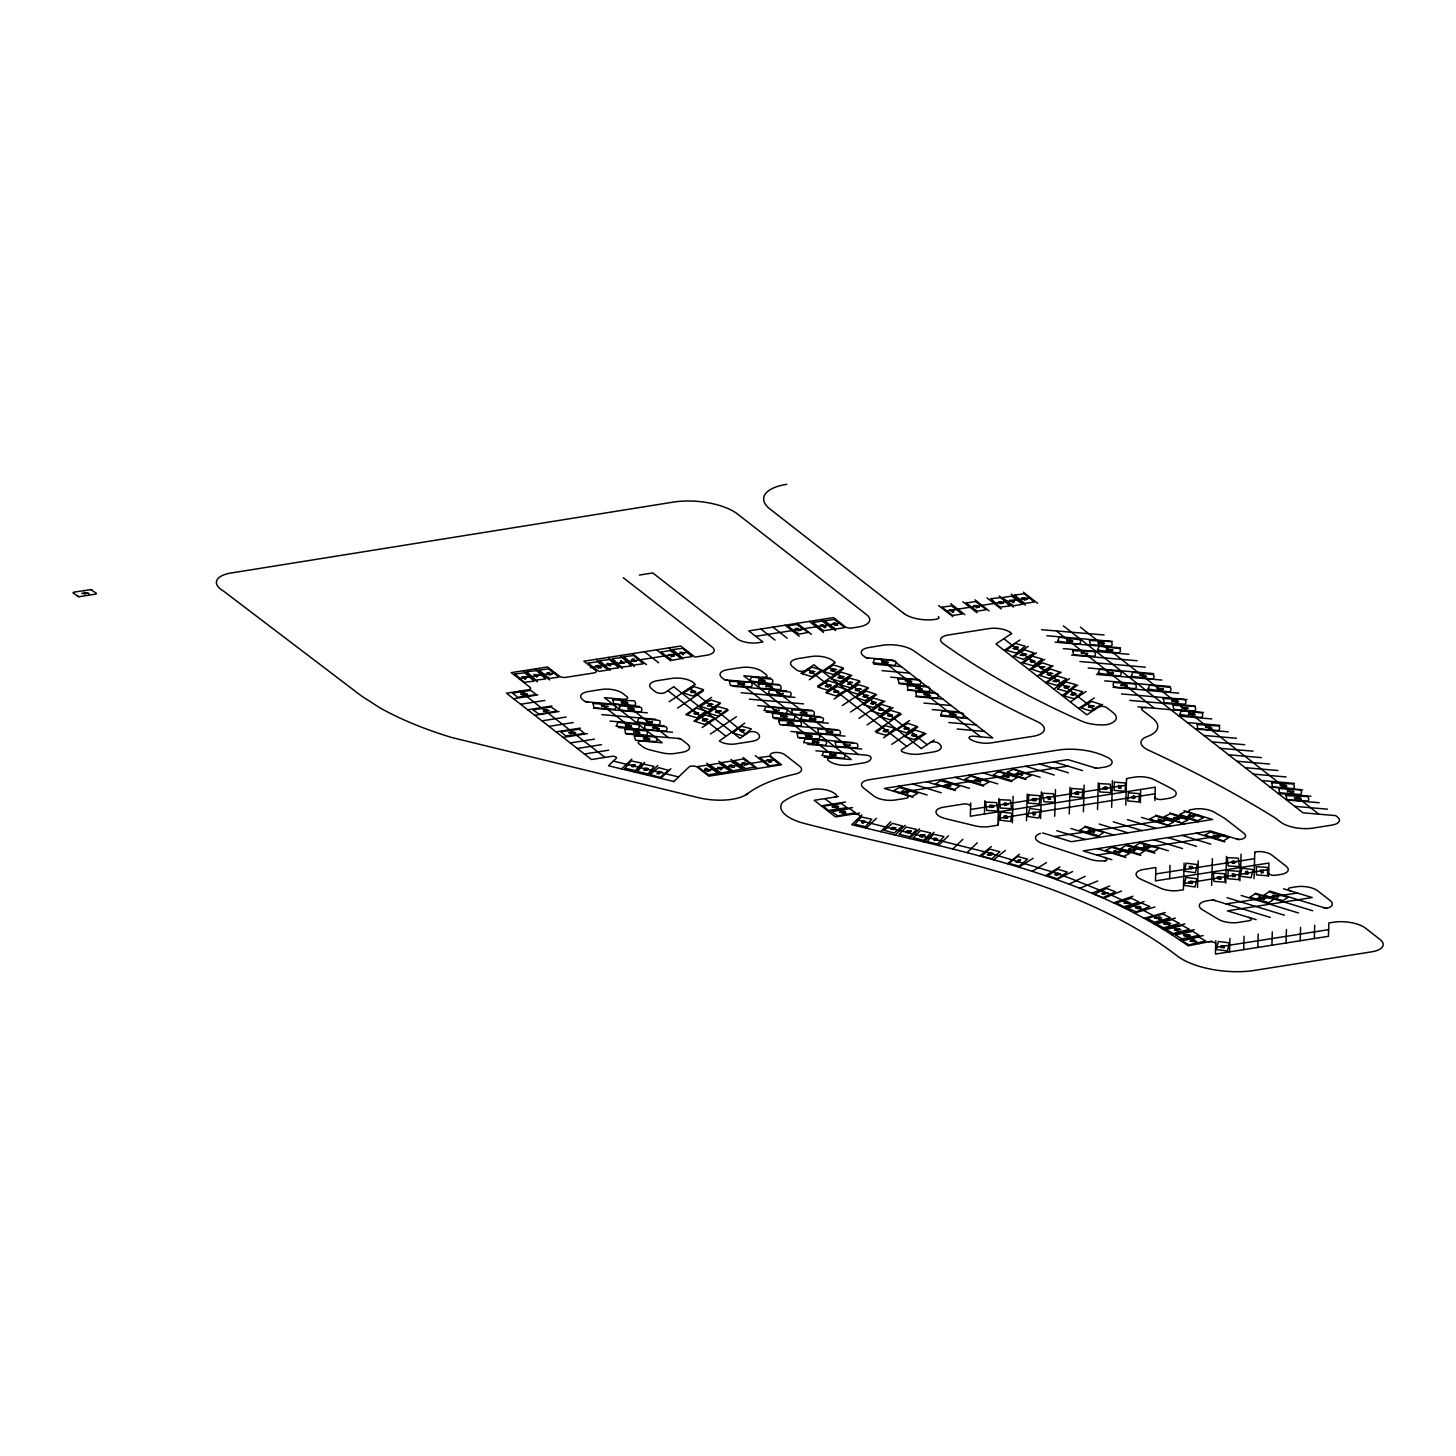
<?xml version="1.0" encoding="UTF-8"?>
<svg xmlns="http://www.w3.org/2000/svg" width="1456" height="1456" viewBox="0 0 1456 1456"><rect width="100%" height="100%" fill="white"/><g stroke="black" fill="none" stroke-linecap="round" stroke-linejoin="round"><path stroke-width="1.5" d="M621.166 702.156C621.748 704.577 626.899 701.865 626.553 703.375L627.809 703.667L627.682 702.411L624.406 701.701M1103.084 787.769L1106.924 787.168M624.424 701.919L622.203 702.884M601.383 705.796L607.953 706.852M998.598 811.811L998.397 824.023A4.696 1.911 5.6 0 1 996.086 825.479L989.006 826.589A15.652 6.352 5.6 0 1 975.447 825.916L945.872 818.745A15.652 6.352 5.6 0 1 936.026 812.503A15.652 6.352 5.6 0 1 943.688 807.152L963.581 804.021A4.696 1.911 5.6 0 1 968.276 804.404A4.696 1.911 5.6 0 1 970.606 806.278M772.372 687.232L770.57 685.94L765.838 686.049M1027.19 599.271L1024.733 598.871A15.343 6.224 5.6 0 1 1025.006 597.852L1021.857 597.815L1022.421 598.58M805.368 735.48L807.807 736.9L810.009 735.753M627.518 708.107L629.866 709.582L632.159 708.471M808.644 735.498L806.114 736.317M970.697 802.911L970.333 816.234L1155.245 787.205L1154.863 800.545M984.456 814.013L984.838 800.691M998.215 825.133L998.962 798.47M1012.357 822.913L1013.085 796.25M1026.48 820.711L1027.226 794.03M1040.603 818.49L1041.349 791.809M1054.726 816.27L1055.473 789.589M1069.268 813.977L1070.014 787.314M1083.41 811.756L1084.138 785.093M1097.533 809.536L1098.279 782.873M1111.656 807.316L1112.402 780.653M1125.797 805.113L1126.525 778.432M1140.321 802.82L1140.703 789.48M1169.641 878.641L1170.005 865.301M1184.128 863.08L1183.4 889.762L1178.923 890.453A15.652 6.352 5.6 0 1 1160.195 887.996L1141.65 879.624A15.652 6.352 5.6 0 1 1143.779 869.414L1155.882 867.521L1155.5 880.862L1268.94 863.044L1268.576 876.366M1197.524 887.541L1198.252 860.86M1211.647 885.321L1212.393 858.64M1215.796 940.74L1215.432 954.08L1328.454 936.317L1328.818 922.977L1333.66 922.212A23.478 9.519 5.6 0 1 1365.655 928.255L1379.997 939.448A23.478 9.519 5.6 0 1 1371.679 951.824L1252.906 970.661A56.839 23.023 5.6 0 1 1177.558 956.173A477.368 193.411 5.6 0 0 1113.294 916.133C1016.998 867.412 908.999 850.559 805.568 823.768A39.13 15.852 5.6 0 1 783.055 801.801A118.992 48.212 5.6 0 1 810.81 789.825A15.652 6.352 5.6 0 1 834.415 793.374L836.072 794.667A4.696 1.911 5.6 0 1 834.397 797.142M1225.77 883.1L1226.516 856.419M1229.574 951.86L1229.938 938.519M1239.911 880.88L1240.275 867.539M1240.694 867.467L1241.058 854.144M1243.697 949.64L1244.061 936.299M1254.035 878.66L1254.781 851.978M1257.82 947.419L1258.184 934.079M1271.943 945.199L1272.307 931.858M1283.246 784.984C1279.023 787.459 1284.283 785.184 1285.266 786.458L1286.503 786.75L1286.503 785.512L1283.246 784.748M1286.067 942.978L1286.431 929.638M1300.208 940.758L1300.572 927.417M1314.331 938.538L1314.695 925.197M1080.989 652.798L1087.577 653.835M979.124 607.043L976.612 606.588A15.343 6.224 5.6 0 1 976.794 605.605M843.515 744.162L845.335 745.527L850.086 745.399M1294.311 797.67C1295.276 800.8 1299.935 797.142 1299.698 799.071L1300.954 799.344L1300.827 798.088L1297.514 797.397M1119.045 788.297L1119.154 786.131M1120.447 787.641L1120.519 786.258M747.201 764.473L744.671 764.036A15.343 6.224 5.6 0 1 744.708 763.035L744.78 762.544M704.995 769.35L707.507 769.751A15.343 6.224 5.6 0 1 707.307 770.697L707.179 771.189M787.004 722.649C787.842 725.288 792.574 722.267 792.464 723.869L793.738 724.123L793.52 722.868L790.189 722.212M1181.271 707.398L1187.859 708.453M632.796 708.617L633.961 709.982L634.033 708.744L630.812 707.962M887.468 662.134L888.506 662.316M908.908 832.632L906.669 831.412M993.702 806.988L989.934 807.461M655.346 727.217L657.93 728.273M630.794 708.18L628.246 708.999M1232.941 874.474L1232.722 876.621L1235.289 876.439M1234.16 875.984L1234.306 874.601M780.798 716.643L780.944 715.278M1213.321 836.29L1213.43 835.234L1218.781 836.709M952.06 713.385C964.982 717.207 943.543 713.877 950.95 714.241L951.077 713.276L954.572 714.605M636.436 731.604C631.758 733.988 637.346 731.84 638.31 733.096L639.53 733.405L639.657 732.186L636.454 731.385M1075.019 792.628L1078.969 792.137M882.099 660.988L881.881 662.498L883.701 662.862M1032.14 799.035L1036.108 798.561M812.648 740.886L812.375 742.396L814.177 742.76M1002.966 603.166L1000.6 602.748A15.343 6.224 5.6 0 1 1001 601.637L998.27 602.293M1142.505 674.892L1144.998 675.984M832.941 755.555L835.653 754.754M776.849 692.492L778.487 693.93L783.328 693.893M902.229 791.809L902.447 790.754L907.707 792.282M1188.551 714.423L1188.824 713.058M1106.578 648.466L1106.269 649.958L1108.071 650.341M980.47 781.908L980.707 780.871M761.797 679.861L759.177 680.644M1245.79 873.345L1246.099 871.998M1247.155 873.509L1247.628 871.38M1279.97 784.966L1280.825 785.858M1033.178 814.814L1033.669 812.703M1034.706 814.213L1035.016 812.867M630.175 725.707L631.121 727.072L631.413 725.871L628.3 724.997L625.643 725.998M1069.596 640.221C1064.445 642.442 1070.524 640.476 1071.288 641.75L1072.763 640.877L1069.65 640.003M1188.624 881.79L1192.664 881.39M551.751 674.328L549.877 674.547M1158.157 820.256L1158.485 819.237M976.758 605.605L973.682 605.623L974.319 606.388M636.29 660.988L634.452 661.224M629.574 725.525L626.735 726.526L625.297 724.76M766.875 760.287L768.804 760.05M1218.963 878.114L1219.218 877.768A15.343 6.224 5.6 0 1 1220.583 877.094L1217.216 877.167M1022.33 775.211L1022.731 774.21M1106.96 671.817L1108.489 673.291L1113.385 673.291M1194.302 816.652L1192.81 817.344M1191.317 867.321L1191.044 867.649A15.343 6.224 5.6 0 1 1189.352 868.34L1192.792 868.431M1005.35 817.344L1005.714 816.943A15.343 6.224 5.6 0 1 1007.224 816.325L1003.803 816.27M1094.457 832.013L1093.383 832.559M1264.591 898.862L1263.389 899.48M1222.367 946.873L1222.785 946.455A15.343 6.224 5.6 0 1 1224.35 945.872L1220.911 945.763M768.932 686.995L771.644 686.522M1084.283 652.98L1081.79 653.416M1184.565 707.58L1182.09 708.035M604.677 705.978L602.183 706.433M1156.719 687.705L1158.248 689.161L1163.144 689.161M1217.671 878.241L1219.946 877.113L1218.144 876.985M846.828 744.471L844.262 744.944M1192.628 867.321L1189.989 868.34L1191.863 868.559M1272.908 895.859L1274.309 895.658M1004.039 817.38L1006.587 816.325L1004.749 816.124M1221.038 946.91L1223.713 945.854L1221.912 945.636M729.256 765.383L731.858 764.8M780.107 692.965L777.449 693.311M1272.344 895.385L1274.655 895.203M1114.022 850.905L1119.191 851.997M634.124 764.873L631.449 765.437M862.607 822.713L865.283 822.149M1159.959 688.233L1157.32 688.579M1110.182 672.363L1107.579 672.708M644.062 768.513L648.393 768.495M779.379 710.692L774.246 710.583L773.282 708.945M652.397 722.176L649.995 722.103M776.212 709.727L773.591 710.055M649.249 721.211L646.519 721.776L649.813 721.958M989.989 853.161L992.027 854.49M1189.024 866.775L1191.154 866.921M921.102 835.999L921.848 835.617A15.343 6.224 5.6 0 1 923.832 835.234L924.888 835.052M919.628 835.962L923.195 835.162L921.448 834.761M861.952 814.85L851.705 824.678C945.745 847.665 1042.496 866.411 1129.565 910.601A499.262 202.275 5.6 0 1 1188.114 945.836L1211.647 941.177M866.12 828.173L876.385 818.345M880.534 831.667L890.799 821.839M894.967 835.162L905.213 825.315M909.381 838.638L919.628 828.81M923.796 842.132L934.06 832.304M938.228 845.627L948.475 835.799M952.643 849.121L962.889 839.293M967.057 852.615L977.322 842.787M621.53 768.914L631.831 759.086M634.525 772.135L644.753 762.362M647.574 775.302L657.821 765.528M660.642 778.469L670.87 768.695M673.709 781.617L689.143 766.893A4.696 1.911 5.6 0 1 693.129 766.02A4.696 1.911 5.6 0 1 697.533 767.312L708.854 776.157L781.544 764.746L771.298 756.756A7.826 3.167 5.6 0 1 774.101 752.625A7.826 3.167 5.6 0 1 784.766 754.645L799.435 766.093A15.652 6.352 5.6 0 1 795.267 774.082A156.556 63.427 5.6 0 0 746.327 794.685L747.802 793.484A39.13 15.852 5.6 0 1 698.243 797.633L451.779 737.519A252.725 102.393 5.6 0 1 380.071 707.925L361.452 695.968L223.405 591.009A30.831 12.485 5.6 0 1 233.597 572.608L673.455 502.083A46.974 19.037 5.6 0 1 737.682 514.132L866.538 614.632A23.478 9.519 5.6 0 1 858.166 627.026L851.778 628.027A4.696 1.911 5.6 0 1 845.372 626.808L833.56 617.599L748.766 630.921L762.944 641.969L758.358 642.697A15.652 6.352 5.6 0 1 737.027 638.674L652.779 572.954L639.33 575.065M1023.532 653.78L1025.115 655.182M989.661 805.459L993.138 805.423M884.12 729.893L888.579 730.093M891.636 827.609L896.059 827.791M1071.762 693.311L1076.202 693.493M810.41 671.398L814.905 671.635M569.059 732.459L571.171 732.441M703.394 719.1L707.907 719.391M871.816 702.265L876.294 702.52M1055.909 873.4L1060.387 873.655M1048.265 673.218L1052.797 673.527M838.529 807.134L836.581 807.17M1018.345 861.934L1020.565 860.114M1089.288 831.048L1090.344 830.175L1089.397 829.72L1088.16 830.739L1090.635 831.94M1259.385 897.97L1260.441 897.078L1259.513 896.623L1258.257 897.66L1260.732 898.843M1017.125 861.57L1018.527 860.423M659.186 771.935L656.965 773.718L659.404 773.864M743.161 730.184L740.267 730.603M659.022 773.409L660.478 772.226M1134.042 849.922L1129.092 848.721M1134.006 851.159L1135.571 849.904L1134.06 849.321M864.136 695.295L868.668 695.622M1064.136 687.323L1067.849 686.631L1066.156 686.176M1065.61 687.414L1066.447 687.032A15.343 6.224 5.6 0 1 1068.504 686.722M979.506 856.019L991.354 846.591M993.556 859.841L1005.404 850.413M1007.588 863.663L1019.437 854.235M1090.781 831.795L1093.947 831.321M1260.878 898.716L1264.045 898.243M849.976 682.373L847.629 684.156L850.031 684.32M849.703 683.865L851.269 682.664M1016.925 647.774L1016.324 648.047A15.343 6.224 5.6 0 1 1014.031 648.393L1012.921 648.539L1017.416 648.976M1018.417 647.865L1014.668 648.502L1016.343 648.957M1056.164 679.843L1057.93 681.226M1004.003 774.883L1002.31 776.103L1003.785 776.703M1003.857 776.103L1008.826 777.322M695.44 713.786L698.407 713.422M1218.272 837.691L1219.8 836.581M715.424 711.711L719.228 711.092L717.608 710.637M716.898 711.82L717.772 711.474A15.343 6.224 5.6 0 1 719.865 711.201L720.975 711.056M1089.761 831.285L1094.53 831.631M1033.851 800.418L1035.944 800.527M1259.859 898.206L1264.627 898.552M633.451 731.221L633.833 732.386M830.848 670.179L834.707 669.578L833.105 669.123M832.322 670.306L833.214 669.96A15.343 6.224 5.6 0 1 835.344 669.705L836.472 669.578L831.995 669.068M677.55 708.089L703.303 690.927M817.726 686.067L843.479 668.905M1174.519 929.51L1176.357 929.456M669.087 701.774L695.076 684.52M685.776 714.568L711.602 697.406M693.911 721.084L719.919 703.83M702.138 727.563L728.182 710.273M800.927 673.364L813.868 664.773L921.302 748.566M710.401 734.006L736.408 716.734M809.263 679.77L835.253 662.498M744.708 723.159L719.355 740.94A11.739 4.75 5.6 0 0 735.353 743.961L751.806 741.377A15.652 6.352 5.6 0 0 757.393 733.114L757.102 732.896A4.696 1.911 5.6 0 0 753.007 731.604A4.696 1.911 5.6 0 0 748.966 732.277L739.921 738.265L682.3 693.493M825.952 692.546L851.796 675.384M834.088 699.08L860.096 681.808M842.314 705.541L868.358 688.251M850.577 712.002L876.585 694.73M858.876 718.409L884.884 701.137M867.103 724.888L893.11 707.616M1011.683 633.524L995.959 643.952L1086.868 714.86L1102.592 704.413M875.329 731.367L901.337 714.095M1004.221 650.395L1019.946 639.967M883.555 737.828L909.563 720.556M1012.484 656.838L1028.209 646.409M891.782 744.307L917.771 727.035M1020.747 663.299L1036.472 652.852M925.998 733.515L901.828 749.567A4.696 1.911 5.6 0 0 903.066 752.097A15.652 6.352 5.6 0 0 920.501 753.99L933.533 751.933A15.652 6.352 5.6 0 0 939.12 743.67L938.483 743.179A4.696 1.911 5.6 0 0 934.37 741.905A4.696 1.911 5.6 0 0 930.329 742.56M1029.01 669.742L1044.735 659.295M921.266 748.584L934.261 739.957M1037.273 676.185L1052.997 665.738M1045.535 682.627L1061.26 672.199M1053.798 689.07L1069.523 678.642M1062.061 695.531L1077.786 685.084M1070.342 701.974L1086.049 691.527M1078.605 708.417L1094.311 697.97M907.106 793.247L908.744 792.173M974.191 780.471L975.848 779.415M646.318 720.429L646.537 721.503M1192.246 883.373L1188.788 883.228M1019 867.03L1033.141 858.294M1032.359 871.325L1046.518 862.589M1045.736 875.602L1059.895 866.866M571.407 731.986L575.721 732.896M633.487 660.897L631.431 659.732L634.234 659.058M710.437 704.085L707.598 705.741M839.566 677.349L840.494 677.022M838.092 677.204L842.041 676.694L840.476 676.203M769.678 760.378L771.716 761.561L768.968 762.198M1118.79 853.216L1120.72 852.069L1119.355 851.432M1176.466 928.873L1180.925 929.601M836.217 807.625L831.977 806.806M826.826 685.976L827.772 685.649M825.352 685.831L829.319 685.321L827.754 684.83M1162.907 821.785L1164.673 820.747M855.254 689.689L859.24 689.198L857.675 688.706M856.747 689.853L857.675 689.543A15.343 6.224 5.6 0 1 859.859 689.325L861.006 689.234M709.764 705.541L711.711 704.413M905.632 728.819L908.69 728.582M692.164 692.073L695.24 691.837M1089.925 706.688L1090.872 706.378A15.343 6.224 5.6 0 1 1093.037 706.178L1094.202 706.087L1089.743 705.468M1088.433 706.524L1092.419 706.051L1090.872 705.541M1189.206 815.633L1190.589 814.869L1188.169 815.269L1190.262 816.579M920.392 834.761L924.924 835.016M1190.48 816.452L1193.793 816.161M1016.233 773.627L1018.072 772.626M1035.744 800.654L1032.486 800.509M1103.411 893.438L1104.54 893.147A15.343 6.224 5.6 0 1 1106.797 893.056M824.678 627.572L826.153 626.826M989.789 805.496L991.773 805.514M818.745 742.797L813.777 741.577M1189.625 815.888L1194.302 816.27M1056.292 879.57L1072.544 871.562M1068.922 884.265L1085.175 876.257M1112.639 650.395L1107.707 649.176M888.142 662.917L883.246 661.679M815.597 719.573L810.737 718.299M1065.1 686.158L1069.632 686.54M832.632 732.423L827.609 731.349M1120.938 684.884L1125.979 685.958M1104.267 643.861L1099.335 642.751M1185.202 935.389L1186.822 935.189A15.343 6.224 5.6 0 1 1189.188 935.425L1190.426 935.571L1186.676 934.242M835.926 755.901C837.018 752.515 830.521 755.609 831.158 753.99L829.956 753.662L829.756 754.881L832.923 755.719M522.158 694.039L523.905 693.893A15.343 6.224 5.6 0 1 526.235 694.239M1102.01 893.183L1106.196 892.91L1104.831 892.364M758.831 679.442C757.211 682.445 764.691 679.952 763.545 681.372L764.746 681.699L764.982 680.48L761.834 679.643M831.649 731.895L829.574 731.822A15.343 6.224 5.6 0 1 827.427 731.076L826.426 730.694M1121.957 685.412L1124.214 685.521A15.343 6.224 5.6 0 1 1126.161 686.213L1127.162 686.595L1127.144 685.066L1125.415 684.884M716.498 710.583L721.029 711.038M1275.056 896.441L1277.913 896.405M1278.004 896.878L1277.021 897.06M1103.32 643.315L1101.191 643.206A15.343 6.224 5.6 0 1 1099.171 642.478M1066.647 639.785L1066.92 640.968M906.287 831.321L911.365 831.067L908.071 830.866M1079.751 888.287L1097.769 880.971M1091.636 893.311L1109.654 885.994M1103.521 898.352L1121.52 891.036M634.579 660.369L632.195 659.859M887.25 662.353L885.048 662.207A15.343 6.224 5.6 0 1 883.137 661.406L882.19 661.006M768.604 760.76L771.025 761.415M1114.914 851.196L1117.334 851.724M1137.245 908.053L1140.467 908.034M817.781 742.269L815.651 742.141M1103.83 788.642L1103.248 788.078M839.348 676.13L843.861 676.676M992.792 806.005L993.574 806.551M1111.674 649.886L1109.381 649.685A15.343 6.224 5.6 0 1 1107.597 648.903M715.569 712.384L718.809 712.585M826.844 684.793L831.139 685.321M814.668 719.046L812.503 718.845A15.343 6.224 5.6 0 1 810.646 718.045L809.299 719.1L811.083 719.482M1007.989 776.867L1005.768 776.394M856.547 688.633L861.06 689.198M1075.62 793.52L1075.201 792.974M766.912 686.449L768.186 686.486M992.391 854.581L987.223 854.708L990.517 855M1032.704 799.945L1032.268 799.362M1186.731 708.089L1185.512 708.071M718.663 712.639L717.044 712.366M1129.801 849.248L1132.186 849.703A15.343 6.224 5.6 0 1 1133.332 850.65L1133.896 851.141M606.806 706.488L605.623 706.469M1113.403 902.884L1132.932 896.241M1124.542 908.198L1144.052 901.555M521.084 693.547L525.161 693.438M1088.469 707.197L1091.709 707.507M1134.333 913.058L1154.917 906.961M1192.045 883.355L1190.262 883.228M1058.275 681.335L1052.997 681.244L1056.273 681.663M1144.143 918.317L1165.273 912.493M1050.049 673.036L1051.669 673.473M1103.648 892.2L1108.052 893.001M865.92 695.113L867.503 695.531M883.555 730.766L884.12 730.384M1189.752 866.356L1192.446 866.72M1275.128 895.677L1278.168 896.15L1277.494 897.515M1153.625 923.65L1175.301 918.154M1073.454 693.074L1075.11 693.529M1071.288 694.203L1071.78 693.839M893.311 827.372L894.985 827.827M891.145 828.5L891.673 828.155M809.754 672.217L810.446 671.908M871.125 703.102L871.816 702.775M1055.218 874.237L1055.909 873.909M96.06 594.048L79.152 596.705M705.195 718.882L706.761 719.319M702.611 719.901L703.43 719.646M1025.461 655.291L1020.146 655.091L1023.404 655.582M812.193 671.161L813.777 671.598M905.687 832.504L909.982 832.486L907.816 831.085M1047.501 674.019L1048.284 673.746M1056.401 679.752L1057.456 679.788M1023.932 655.455L1022.148 654.053L1024.842 653.762M885.849 729.638L887.45 730.057M1162.762 929.092L1184.966 923.887M645.7 768.167L647.374 768.604M990.262 853.034L991.227 853.052M873.582 702.047L875.165 702.484M742.833 763.49L744.289 763.199L744.435 765.037M1057.693 873.181L1059.258 873.618M796.377 628.956L797.815 628.664L797.943 630.503M1191.954 941.34L1195.249 941.595M863.317 696.077L864.136 695.804M669.633 655.054L671.089 654.763L671.198 656.601M1171.57 934.588L1194.266 929.692M1190.153 881.244L1191.845 881.626M1220.383 879.206L1221.311 878.66L1217.908 878.823M1184.219 934.879L1188.697 935.207L1187.859 934.625M744.726 762.489L741.65 763.108L742.36 763.89M822.986 624.806L820.31 625.17M974.847 606.024L976.339 605.751L976.266 607.571M1180.033 940.176L1203.202 935.607M596.723 666.266L598.216 666.011L598.125 667.813M709.272 770.297C708.744 770.279 705.814 766.311 704.813 769.35M733.715 766.821L731.567 767.239L734.388 767.294L733.569 765.856M733.242 765.911L729.802 765.729M1076.53 792.028L1078.223 792.392M73.437 592.246L90.8 589.571L96.478 593.411M632.359 659.35L633.924 659.459M833.524 623.332L835.034 623.405M770.77 761.907L769.241 761.779M1022.949 598.234L1024.514 597.997L1024.26 599.781M1033.669 798.452L1035.343 798.816M547.747 672.727L549.276 672.818M707.234 771.243L710.419 770.697L709.8 769.915M598.744 665.319L595.559 665.865L596.177 666.63M733.369 766.566L729.256 765.874M1183.564 883.646L1268.758 869.56M873.636 704.194L870.743 703.648M1104.576 787.114L1106.214 787.459M755.682 636.308L840.476 622.986M945.69 611.065L1030.502 597.743M518.791 678.569L555.136 672.854M590.372 667.631L688.688 652.161M513.549 698.734L537.774 694.931M520.629 704.267L544.853 700.445M527.709 709.782L551.933 705.978M534.807 715.315L559.031 711.511M541.887 720.847L566.111 717.044M548.967 726.362L573.191 722.558M556.065 731.895L580.289 728.091M563.144 737.428L587.369 733.624M570.224 742.942L594.448 739.138M577.322 748.475L601.546 744.671M584.402 754.008L608.626 750.204M702.265 771.007L774.938 759.595M838.438 796.505L814.213 800.309L835.471 816.889L859.695 813.085M898.37 792.737L1068.103 766.074M821.293 805.841L845.517 802.038M828.373 811.356L852.615 807.552M970.515 809.463L1126.343 785.203M998.488 818.327L1155.063 793.775M1096.914 855.109L1224.405 835.234M1215.614 947.401L1328.636 929.656M1155.7 873.928L1254.581 858.658M1226.007 903.903L1297.351 893.019M1054.526 836.545L1198.852 815.287M998.871 601.947L1000.49 601.765L999.963 603.512M705.086 721.011L704.759 721.048M992.118 807.534L990.608 807.17M1048.538 799.417L1050.813 799.107M991.354 806.169L992.664 807.079M1068.486 686.704L1069.578 686.577M1091.49 707.452L1089.98 707.252M1077.222 793.374L1076.166 792.483M1261.46 872.817L1263.426 872.508M1034.306 799.781L1033.341 798.998M1119.209 788.315L1121.229 788.024M1190.735 882.573L1189.861 881.808M1159.631 918.9L1154.408 918.026L1155.664 917.935C1156.555 919.864 1157.902 915.023 1161.633 918.063M843.807 676.712L842.66 676.803A15.343 6.224 5.6 0 0 840.476 677.004M1168.822 924.505L1163.599 923.632L1166.529 924.487M831.085 685.357L829.92 685.43A15.343 6.224 5.6 0 0 827.754 685.63M90.418 589.589L92.019 589.935M1220.437 878.842L1219.182 878.623M1247.483 871.361L1245.499 871.58M1033.323 814.832L1035.38 814.614M835.799 624.315L833.414 623.878M550.004 673.728L547.638 673.273M865.246 697.26L866.174 697.151L864.536 696.86M1057.711 875.22L1056.528 875.02M523.996 692.965L527.563 694.403L526.253 694.221M872.908 704.267L872.326 703.849M1023.714 653.526L1026.735 654.29M1106.797 893.038L1107.998 893.019M1174.464 930.002L1177.231 930.675M1177.085 930.602L1175.92 930.293M523.141 694.931L520.848 694.421M645.772 769.423L645.354 768.732M1056.929 875.402L1054.836 874.783M84.102 592.319L89.053 593.557L87.742 593.538C85.995 591.773 84.321 596.396 84.321 592.483M738.793 684.029L744.689 684.411L743.525 683.301M1172.608 701.319L1178.505 701.737M1234.852 874.219L1232.049 873.855M1288.16 791.5L1294.056 791.973L1292.983 790.845M742.96 683.719L738.811 683.446M834.725 624.842L832.614 623.732L835.289 623.004M1176.794 701.046L1172.644 700.755M548.912 674.237L546.819 673.127L549.549 672.399M1073.272 694.275L1073.09 693.657M1046.955 796.65L1050.322 796.814M893.147 828.573L892.947 827.954M1292.382 791.263L1288.178 790.917M781.508 716.334L787.405 716.916L786.458 715.788M836.144 805.914L838.638 806.733M906.669 681.372L909.418 682.336M885.594 730.839L885.412 730.148M1115.187 687.232L1134.643 688.542C1137.263 688.997 1136.517 683.683 1134.37 683.901L1114.805 682.573C1112.439 681.954 1112.693 687.25 1115.078 687.214M1189.315 714.132L1195.194 714.787L1194.32 713.658M802.565 711.529L801.637 712.439C794.667 712.403 815.888 714.896 802.565 711.529L805.259 712.694M785.912 716.206L781.563 715.77M704.012 721.048L702.338 720.538M1260.35 870.033L1263.735 870.306M1020.419 860.077L1018.217 859.986M1041.495 629.702L1104.067 634.943M1046.864 635.726L1112.329 641.386M1055.127 642.187L1120.592 647.847M1063.39 648.63L1128.855 654.29M1071.652 655.073L1137.118 660.733M1079.915 661.515L1145.381 667.176M1088.178 667.958L1153.643 673.618M1096.441 674.401L1161.906 680.061M1104.704 680.862L1170.169 686.522M1112.966 687.305L1145.708 690.126M1145.945 690.326L1178.687 693.147M1121.484 693.93L1186.949 699.59M1129.747 700.391L1195.212 706.033M1138.01 706.833L1203.475 712.494M1193.629 714.041L1189.443 713.567M770.697 678.114L743.761 675.784L851.269 759.577L824.278 757.247M1179.014 716.097L1211.738 718.936M724.688 679.861L778.833 684.538M1187.277 722.558L1220.001 725.379M732.914 686.267L786.677 690.945M1195.54 729.001L1228.263 731.822M741.213 692.747L795.031 697.406M1203.803 735.444L1236.526 738.265M749.403 699.189L803.548 703.867M1212.065 741.887L1244.789 744.726M757.666 705.632L811.884 710.328M1220.328 748.329L1253.052 751.169M766.02 712.093L820.147 716.771M1228.591 754.772L1261.315 757.611M585.33 701.756L639.475 706.433M774.192 718.536L828.337 723.213M1236.854 761.233L1269.596 764.054M593.538 708.162L647.301 712.839M782.545 724.979L836.69 729.656M1245.117 767.676L1277.858 770.497M601.856 714.641L655.655 719.3M790.881 731.44L845.026 736.117M1253.379 774.119L1286.121 776.94M610.028 721.084L664.173 725.761M799.235 737.883L853.38 742.578M1261.642 780.562L1294.384 783.401M618.29 727.527L672.526 732.222M807.589 744.344L861.734 749.021M1269.905 787.004L1302.647 789.844M626.226 733.951L680.443 738.629M815.851 750.786L866.265 755.154A4.696 1.911 5.6 0 1 870.834 757.156A15.652 6.352 5.6 0 1 863.281 762.962L850.249 765.019A15.652 6.352 5.6 0 1 828.919 760.978L828.282 760.487A4.696 1.911 5.6 0 1 828.282 758.558A4.696 1.911 5.6 0 1 832.377 757.957M1278.168 793.447L1310.91 796.286M1286.431 799.908L1319.172 802.729M1294.712 806.351L1327.435 809.172M865.738 657.712L893.056 660.169L992.755 737.937L973.791 736.226A4.696 1.911 5.6 0 0 969.66 736.827A4.696 1.911 5.6 0 0 969.66 738.756L969.787 738.865A15.652 6.352 5.6 0 0 991.117 742.888L1032.795 736.336A23.478 9.519 5.6 0 0 1037.091 721.521A822.039 333.042 5.6 0 1 913.913 650.887A23.478 9.519 5.6 0 0 882.118 645.336L869.032 647.52A15.652 6.352 5.6 0 0 863.262 655.728L864.427 656.656A4.696 1.911 5.6 0 0 868.395 657.948M873.837 664.136L901.355 666.63M882.027 670.634L909.672 673.127M890.672 677.149L917.99 679.606M898.971 683.628L926.289 686.085M907.288 690.108L934.606 692.565M915.587 696.587L942.906 699.062M864.664 697.242L862.953 696.66M923.905 703.066L951.223 705.541M932.204 709.563L959.522 712.02M940.521 716.043L967.84 718.5M948.821 722.522L976.139 724.979M957.138 729.001L984.456 731.458M1118.244 785.53L1121.611 785.84M523.232 694.84L522.103 694.512M1244.607 873.727L1247.974 874.128M991.536 852.943L988.751 853.489L990.99 854.836M1032.85 812.084L1036.199 812.484M707.725 705.796L710.018 706.014M836.144 805.969L837.273 806.351M990.99 853.016L993.229 853.471M1099.953 643.825L1098.152 643.625L1098.061 642.078L1099.134 642.478M1106.014 788.369L1104.212 787.641M1059.404 680.28L1054.945 679.988L1056.801 681.517M831.121 731.058L832.941 731.877M1102.793 642.533L1104.667 643.297M1179.469 928.946L1177.322 929.783M808.644 735.262L811.884 736.026L811.902 737.264L810.646 735.917M814.395 718.208L815.979 719.009M673.837 781.508L608.444 765.765L616.307 758.267A3.13 1.274 5.6 0 0 615.433 756.756A3.13 1.274 5.6 0 0 611.829 756.337L591.482 759.522L506.451 693.202L528.31 689.78A4.696 1.911 5.6 0 0 529.984 687.305L511.22 672.654L547.565 666.957L559.377 676.166A4.696 1.911 5.6 0 0 565.765 677.368L594.03 672.927A4.696 1.911 5.6 0 0 595.704 670.452L583.892 661.242L680.807 646.027L694.985 657.075L706.56 655.255A15.652 6.352 5.6 0 0 712.148 647.01L623.295 577.704M856.801 819.801L987.022 852.397L1052.033 871.835A384.948 155.956 5.6 0 1 1072.617 879.26L1099.517 890.053A508.453 206.006 5.6 0 1 1139.848 908.599L1143.233 910.309A469.578 190.245 5.6 0 1 1161.178 919.937L1199.234 943.634M613.34 761.088L678.605 776.94M1170.824 923.668L1166.929 922.776L1167.166 924.451M975.229 780.361L980.398 781.963M1214.304 836.053L1218.108 837.164M948.457 784.256L946.564 784.82C940.54 784.202 956.647 788.824 948.275 784.384L947.456 785.057L949.858 785.694M1015.633 861.752L1018.527 862.443M658.858 771.28L661.934 772.099M903.248 791.573L906.997 792.737M852.706 682.591L849.831 681.863M828.191 732.404L826.444 732.222L826.316 730.694M1163.581 820.838L1158.557 819.182M979.56 781.053L975.993 779.943M1017.325 773.555L1022.239 775.265M1160.159 917.444L1158.339 917.644L1159.376 918.754M1096.659 768.368L1067.94 759.595L884.283 788.442L913.003 797.215M1053.816 761.816L1082.518 770.588M1039.693 764.036L1068.395 772.808M1183.91 810.737L1212.63 819.491L1071.343 841.695L1042.642 832.923M1025.552 766.256L1054.271 775.029M1169.787 812.958L1198.506 821.712M1011.429 768.477L1040.148 777.249M1239.02 839.693L1210.318 830.939L1083.173 850.905L1111.874 859.677M1155.664 815.16L1184.383 823.932M997.305 770.697L1026.007 779.47M1196.177 833.141L1224.896 841.914M1141.54 817.38L1170.242 826.153M983.164 772.918L1011.884 781.672M1182.054 835.362L1210.773 844.134M1127.399 819.601L1156.119 828.373M969.041 775.12L997.76 783.892M1167.93 837.582L1196.65 846.355M1113.276 821.821L1141.995 830.593M954.918 777.34L983.637 786.113M1153.807 839.803L1182.509 848.575M1099.153 824.041L1127.872 832.814M940.794 779.561L969.496 788.333M1139.666 842.023L1168.385 850.795M1085.029 826.262L1113.731 835.034M1283.5 888.779L1312.22 897.551L1227.444 910.874L1256.164 919.646M926.653 781.781L955.373 790.553M1126.216 844.444L1154.936 853.216M1070.888 828.482L1099.608 837.255M1269.377 890.999L1326.798 908.544M912.53 784.001L941.249 792.774M1112.093 846.664L1140.812 855.436M1056.765 830.703L1085.484 839.475M1255.236 893.22L1312.675 910.764M898.407 786.222L927.108 794.994M1097.296 848.684L1125.998 857.457M1241.113 895.44L1298.534 912.985M1226.989 897.66L1284.41 915.205M1212.866 899.881L1270.287 917.426M1159.231 820.056L1162.853 821.275M1112.093 672.126L1113.44 672.89M1021.602 774.374L1018.126 773.154M83.156 593.775L81.773 593.102M710.237 703.466L713.112 704.431M833.178 807.407L835.034 806.533M645.226 770.133L647.028 770.297L643.552 769.969M1048.793 674.838L1050.377 675.074L1047.101 674.583M826.99 686.559L828.628 686.777L825.461 686.522M574.501 732.204L572.572 733.06M1295.167 798.507L1297.551 797.542M811.047 673L812.703 673.236L809.39 672.763M839.693 677.932L841.386 678.15L838.201 677.914M598.361 667.94L601.31 667.649L598.507 666.884M744.617 765.128L747.438 764.436M976.466 607.68L979.36 607.061M798.161 630.612L801.073 630.248L798.179 629.465A15.343 6.224 5.6 0 1 798.252 628.501L795.176 628.573L795.886 629.356M1169.35 923.068L1167.585 923.14L1168.567 924.378M832.45 670.834L833.997 671.016L830.939 670.816M1024.442 599.908L1027.426 599.326M1105.013 789.116L1107.088 789.17L1103.612 789.207M884.848 731.513L886.486 731.749L883.173 731.276M1222.603 947.328L1224.423 947.619L1221.238 947.492M835.708 625.134L837.746 625.043L834.779 625.479M1008.153 776.23L1009.117 776.812M856.783 690.399L858.239 690.617L855.418 690.453M1072.544 694.949L1074.109 695.131L1070.943 694.803M671.325 656.674L673.964 655.928M787.842 723.323L790.226 722.376M1076.839 794.048L1078.678 794.102L1075.402 794.084M1000.163 603.658L1003.22 603.112M892.364 829.228L894.148 829.465L890.763 829.028M1114.04 851.341L1114.877 851.815M1016.87 647.228L1015.342 646.883L1018.326 647.21M570.352 733.242L571.407 733.606L569.005 732.859M921.229 836.472L922.722 836.872L919.864 836.581M1065.719 687.887L1067.284 688.106L1064.3 687.942M1103.393 893.948L1105.068 894.275L1102.028 893.966M633.451 661.534L636.454 660.951M548.948 674.874L551.915 674.328M821.584 625.388L824.551 627.609M77.386 596.359L78.897 596.723L72.982 592.938M1004.221 817.963L1007.661 817.89L1005.477 817.744M769.805 759.777L766.73 760.287M1185.148 935.844L1186.458 936.263L1183.801 935.735M824.715 626.662L822.822 625.225M599.29 702.957L649.613 741.705M758.194 677.022L858.239 754.463M880.188 659.004L980.652 736.845M737.136 680.935L836.654 758.321M618.654 698.898L668.377 737.591M519.865 691.109L604.95 757.411M1023.404 592.21L1037.582 603.275M1063.317 625.862L1302.974 812.794L1335.698 815.615L1337.318 816.889A15.652 6.352 5.6 0 1 1331.73 825.133L1312.93 828.1A23.878 9.664 5.6 0 1 1280.406 821.948L1275.547 818.163A1100.481 445.845 5.6 0 0 1148.402 750.131A23.478 9.519 5.6 0 1 1147.255 736.536A39.13 15.852 5.6 0 0 1152.406 718.063L1142.177 710.091A4.696 1.911 5.6 0 1 1142.177 708.162A4.696 1.911 5.6 0 1 1146.272 707.543M1011.301 594.121L1025.461 605.168M999.18 596.014L1013.358 607.079M987.059 597.925L1001.237 608.972M974.956 599.817L989.134 610.883M962.835 601.728L977.012 612.776M1003.821 638.729L1094.73 709.636M950.732 603.621L964.891 614.687M938.61 605.532L952.788 616.58M903.885 613.486L770.006 509.054A46.974 19.037 5.6 0 1 786.768 484.302M821.457 619.51L835.617 630.557M809.336 621.403L823.514 632.468M797.215 623.314L811.392 634.361M785.112 625.206L799.271 636.272M772.99 627.117L787.168 638.165M760.887 629.028L775.047 640.076M807.643 668.905L906.688 746.327M668.704 647.92L682.864 658.986M656.583 649.831L670.761 660.878M644.462 651.724L658.64 662.789M824.933 798.616L846.191 815.214M632.359 653.635L646.519 664.682M755.264 755.591L769.423 766.639M620.238 655.528L634.416 666.593M743.142 757.484L757.32 768.55M608.135 657.439L622.294 668.486M731.021 759.395L745.199 770.442M596.014 659.331L610.191 670.397M718.918 761.288L733.096 772.353M706.797 763.199L720.975 774.246M535.444 668.85L549.622 679.897M523.323 670.761L537.501 681.808M1080.425 627.172L1318.808 814.159M667.885 690.635L725.525 735.899M1056.528 631.012L1154.371 708.235M828.737 666.83L927.108 744.708M689.507 688.215L745.763 734.388M765.801 686.631L766.693 686.85M1129.565 849.685L1128.746 849.248M651.633 721.43L652.47 721.739M1177.376 700.627L1178.505 701.665M1162.343 688.433L1163.198 688.761M783.383 693.456L782.509 693.165M1004.094 774.901L1004.585 775.411A15.343 6.224 5.6 0 0 1005.659 776.357M669.141 655.437L668.45 654.672L671.525 654.49A15.343 6.224 5.6 0 0 671.398 655.564L674.183 655.983M849.212 744.689L850.14 744.981M1120.683 685.485L1121.775 685.721M779.433 710.237L778.596 709.946M1087.65 653.435L1086.704 653.125M1187.932 708.053L1186.986 707.743M608.007 706.415L607.079 706.142M817.999 741.978L819.036 742.232M1112.948 649.867L1111.911 649.558M1049.357 797.306L1049.612 798.689M1047.992 797.233L1048.375 799.417M738.01 682.973L738.137 684.356M1171.862 700.263L1171.953 701.646M1262.661 870.743L1262.68 872.126M1261.296 870.633L1261.315 872.799M1287.468 790.426L1287.468 791.809M1126.489 779.506A4.696 1.911 5.6 0 1 1128.819 778.068L1135.17 777.067A15.652 6.352 5.6 0 1 1154.244 779.706A1053.525 426.826 5.6 0 1 1172.098 788.879A15.652 6.352 5.6 0 1 1168.513 798.398L1161.997 799.417A4.696 1.911 5.6 0 1 1157.283 799.035A4.696 1.911 5.6 0 1 1154.972 797.178M905.741 794.994A4.696 1.911 5.6 0 1 908.18 796.851A4.696 1.911 5.6 0 1 905.869 798.325L895.131 800.017A15.652 6.352 5.6 0 1 873.8 795.995L863.572 788.005A15.652 6.352 5.6 0 1 869.159 779.743L1058.112 750.077A39.13 15.852 5.6 0 1 1103.921 755.755L1107.033 757.156A15.652 6.352 5.6 0 1 1104.412 767.148L1098.934 768.004A4.696 1.911 5.6 0 1 1094.33 767.658M1010.5 632.596A15.652 6.352 5.6 0 0 989.17 628.573L948.275 634.998A15.652 6.352 5.6 0 0 943.015 643.497A784.475 317.827 5.6 0 0 1081.462 721.048A23.478 9.519 5.6 0 0 1106.724 724.669A23.478 9.519 5.6 0 0 1113.148 712.657L1106.76 707.671A4.696 1.911 5.6 0 0 1102.647 706.397A4.696 1.911 5.6 0 0 1098.607 707.052M1290.744 890.999A4.696 1.911 5.6 0 1 1288.323 889.143A4.696 1.911 5.6 0 1 1290.635 887.669L1296.313 886.777A15.652 6.352 5.6 0 1 1317.644 890.799L1330.238 900.627A15.652 6.352 5.6 0 1 1329.528 907.452A4.696 1.911 5.6 0 1 1323.468 907.525M1191.172 812.939A4.696 1.911 5.6 0 1 1188.733 811.101A4.696 1.911 5.6 0 1 1191.044 809.609L1194.32 809.099A15.652 6.352 5.6 0 1 1214.286 812.211L1222.931 817.307A46.974 19.037 5.6 0 1 1226.662 819.837L1244.025 833.378A11.739 4.75 5.6 0 1 1241.986 839.093A4.696 1.911 5.6 0 1 1236.508 838.929M677.804 738.41A4.696 1.911 5.6 0 1 681.79 739.666L687.469 744.107A15.652 6.352 5.6 0 1 681.881 752.352L675.093 753.425A15.652 6.352 5.6 0 1 661.497 752.734L650.395 750.04A15.652 6.352 5.6 0 1 642.642 746.691L638.747 743.652A4.696 1.911 5.6 0 1 638.747 741.723A4.696 1.911 5.6 0 1 642.842 741.104L662.225 742.797L604.386 697.661L622.931 699.262A4.696 1.911 5.6 0 0 627.045 698.662A4.696 1.911 5.6 0 0 627.026 696.732L622.877 693.493A15.652 6.352 5.6 0 0 601.546 689.452L588.388 691.527A15.652 6.352 5.6 0 0 582.8 699.772L583.983 700.7A4.696 1.911 5.6 0 0 587.969 701.974M1268.667 872.999A4.696 1.911 5.6 0 0 1270.997 874.874A4.696 1.911 5.6 0 0 1275.711 875.256L1280.552 874.492A15.652 6.352 5.6 0 0 1286.139 866.229L1271.579 854.872A11.739 4.75 5.6 0 0 1258.039 851.614A4.696 1.911 5.6 0 0 1254.744 853.143M1010.118 632.323A4.696 1.911 5.6 0 1 1010.409 634.361M852.961 814.141A4.696 1.911 5.6 0 1 858.367 814.778A4.696 1.911 5.6 0 1 859.677 817.034M1208.389 941.832A4.696 1.911 5.6 0 1 1213.248 942.123A4.696 1.911 5.6 0 1 1215.705 944.016M938.319 616.652A4.696 1.911 5.6 0 1 936.972 619.073A23.205 9.409 5.6 0 1 903.612 613.285M762.307 677.386A4.696 1.911 5.6 0 0 766.402 676.767A4.696 1.911 5.6 0 0 766.402 674.838L762.234 671.598A15.652 6.352 5.6 0 0 740.904 667.576L727.745 669.633A15.652 6.352 5.6 0 0 722.158 677.895L723.359 678.824A4.696 1.911 5.6 0 0 727.345 680.098M804.968 670.688A4.696 1.911 5.6 0 1 800.927 671.343A4.696 1.911 5.6 0 1 796.814 670.069L792.665 666.812A15.652 6.352 5.6 0 1 798.252 658.567L811.392 656.492A15.652 6.352 5.6 0 1 832.741 660.533L833.924 661.461A4.696 1.911 5.6 0 1 833.979 663.335M1104.631 857.457A4.696 1.911 5.6 0 1 1107.07 859.295A4.696 1.911 5.6 0 1 1104.74 860.787L1105.887 860.605A15.652 6.352 5.6 0 1 1088.979 858.931L1043.224 843.825A15.67 6.352 5.6 0 1 1040.549 833.414M1248.902 917.426A4.696 1.911 5.6 0 1 1251.341 919.264A4.696 1.911 5.6 0 1 1249.03 920.756L1238.383 922.431A15.652 6.352 5.6 0 1 1218.09 919.118L1202.856 910.018A15.652 6.352 5.6 0 1 1206.988 900.809L1210.573 900.245A4.696 1.911 5.6 0 1 1215.178 900.591M815.451 742.087A15.343 6.224 5.6 0 1 813.667 741.304M1117.371 851.705A15.343 6.224 5.6 0 1 1118.244 852.688M598.434 666.793A15.343 6.224 5.6 0 1 598.671 665.847M768.349 693.911L789.043 696.532C791.536 697.115 791.864 691.764 789.662 691.964L769.496 689.998L768.349 693.911M985.657 802.129L986.695 810.446L997.797 811.065L996.723 802.602L985.676 802.092M1285.939 795.613L1287.086 799.763L1307.142 801.109C1309.872 801.492 1308.726 795.977 1306.633 796.45L1285.939 795.613M935.68 784.056L954.626 789.461L959.595 786.131L940.54 780.707L935.717 783.947M940.885 714.987L961.579 717.626C964.036 718.227 964.527 712.821 962.125 713.04L942.196 711.056L940.885 714.987M1072.617 650.723L1073.727 654.891L1093.784 656.237C1096.386 656.674 1095.585 651.378 1093.42 651.596L1072.653 650.632M649.977 774.574L660.005 777.34L668.632 770.37L658.713 767.658L649.995 774.537M695.003 721.357L704.504 724.415L714.987 717.935L705.468 714.932L695.022 721.302M847.974 691.054L857.475 694.112L867.958 687.651L858.458 684.648L847.974 691.054M1263.972 895.203L1282.9 900.627L1287.905 897.296L1268.977 891.873L1264.026 895.094M907.306 685.721L907.962 689.798L928.036 691.545C930.566 692.073 930.439 686.741 928.091 686.923L907.325 685.667M915.715 688.215L922.285 689.289L918.154 687.45L915.715 688.215M918.154 687.614L920.774 688.652L918.154 687.614M1120.683 848.775L1139.593 854.217L1144.616 850.905L1125.706 845.463L1120.701 848.739M1227.262 857.693L1228.209 866.011L1239.311 866.629L1238.401 858.221L1227.299 857.602M729.365 681.281L730.439 685.43L750.495 686.813C753.189 687.232 752.261 681.79 750.077 682.172L729.365 681.281M612.83 699.899L613.904 704.049L633.961 705.45C636.6 705.851 635.781 700.573 633.651 700.791L612.867 699.79M817.69 729.147L818.745 733.314L838.802 734.716C841.422 735.153 840.676 729.747 838.401 730.057L817.726 729.056M904.485 736.463L913.949 739.539L924.524 733.096L915.041 730.075L904.485 736.408M1039.839 675.457L1049.321 678.532L1059.895 672.09L1050.413 669.068L1039.893 675.347M1081.135 707.871L1090.599 710.947L1101.173 704.504L1091.818 701.464L1081.135 707.871M1105.887 850.359L1123.814 856.456L1129.656 853.38L1111.856 847.301L1105.887 850.304M873.181 662.717L893.838 665.41C896.314 666.029 896.787 660.642 894.603 660.878L874.565 658.804L873.181 662.717M1172.917 705.305L1173.955 709.454L1194.011 710.892C1196.65 711.311 1195.867 705.996 1193.756 706.251L1172.935 705.25M1006.478 650.304L1016.452 653.089L1025.261 646.173L1015.396 643.425L1006.496 650.25M876.366 732.495L886.34 735.28L895.149 728.328L885.193 725.634L876.385 732.441M899.298 834.306L909.691 836.763L916.643 829.447L906.251 827.026L899.317 834.252M999.544 820.056L1010.664 821.493L1011.993 813.322L1000.891 811.993L999.544 820.056M1014.614 595.14L1024.733 603.385L1034.324 602.074L1024.223 593.775L1014.65 595.049M593.047 703.667L594.03 707.816L614.086 709.29C616.707 709.727 616.015 704.431 613.886 704.649L593.083 703.576M791.664 709.891L792.628 714.041L812.703 715.515C815.251 715.97 814.705 710.783 812.503 710.892L791.7 709.8M1094.22 894.184L1103.011 897.588L1115.514 891.782L1106.596 888.451L1094.22 894.184M1149.84 819L1167.676 825.152L1173.591 822.112L1155.755 815.942L1149.876 818.891M1163.235 698.534L1164.199 702.684L1184.256 704.176C1186.949 704.613 1186.13 699.08 1183.965 699.535L1163.235 698.534M822.203 755.537L842.842 758.303C845.263 758.94 846.045 753.607 843.57 753.753L823.55 751.642L822.203 755.537M826.535 692.819L835.944 695.932L846.719 689.562L837.291 686.504L826.553 692.765M1114.35 782.218L1114.095 790.39L1125.215 791.3L1125.524 782.982L1114.35 782.163M1089.452 640.513L1090.398 644.662L1110.455 646.155C1113.13 646.61 1112.275 641.15 1110.291 641.532L1089.488 640.422M1213.339 873.109L1213.976 881.408L1225.078 882.099L1224.496 873.727L1213.358 873.072M896.841 729.674L906.251 732.805L917.043 726.435L907.761 723.359L896.896 729.583M700.227 706.269L709.618 709.4L720.429 703.03L711.038 699.972L700.227 706.269M733.951 760.651L745.745 768.659L754.809 766.93L743.124 758.976L733.951 760.651M1099.171 783.619L1099.771 791.918L1110.892 792.628L1110.255 784.183L1099.171 783.619M683.374 692.929L692.765 696.059L703.594 689.707L694.203 686.631L683.392 692.874M855.6 697.46L864.991 700.591L875.839 694.239L866.557 691.145L855.618 697.406M1013.94 656.201L1023.313 659.331L1034.16 652.98L1024.769 649.904L1013.977 656.092M619.401 705.923L619.856 710L639.912 711.893C642.533 712.439 642.387 706.833 640.185 707.307L619.419 705.832M803.657 742.542L824.278 745.363C826.626 745.982 827.554 740.886 825.188 740.831L805.168 738.647L803.657 742.542M840.567 684.939L850.486 687.778L859.495 680.862L849.594 678.15L840.585 684.902M1147.182 918.354L1154.462 922.212L1170.242 917.808L1162.98 914.004L1147.182 918.354M913.294 837.782L923.632 840.294L930.821 832.978L920.483 830.557L913.294 837.782M1156.373 923.959L1163.617 927.818L1179.433 923.413L1172.171 919.61L1156.392 923.905M1148.074 689.052L1168.677 691.873C1171.024 692.51 1172.007 687.414 1169.623 687.359L1149.603 685.157L1148.074 689.052M623.823 656.802L633.706 665.064L643.37 663.809L633.597 655.528L623.86 656.692M708.526 713.276L718.427 716.115L727.527 709.29L717.626 706.488L708.544 713.222M787.514 626.098L799.198 634.124L808.298 632.432L796.723 624.442L787.55 625.989M1131.221 676.203L1151.823 679.042C1154.262 679.679 1155.027 674.346 1152.788 674.528L1132.768 672.308L1131.221 676.203M835.216 742.16L836.053 746.309L856.128 747.893C858.803 748.348 858.112 742.778 855.964 743.252L835.253 742.069M1031.394 669.105L1040.749 672.253L1051.705 665.938L1042.478 662.826L1031.449 668.996M1098.279 673.145L1118.9 676.021C1121.284 676.658 1122.248 671.398 1119.755 671.471L1099.735 669.269L1098.279 673.145M749.913 680.862L770.515 683.738C772.99 684.356 773.773 678.933 771.389 679.206L751.496 676.985L749.913 680.862M1071.616 788.497L1071.125 796.65L1082.245 797.597L1082.809 789.316L1071.634 788.442M644.589 725.215L644.972 729.274L665.01 731.24C667.485 731.786 667.776 726.562 665.501 726.671L644.589 725.161M652.852 727.8L659.386 728.946L655.364 727.054L652.852 727.8M759.832 757.466L769.623 765.747L779.306 764.509L769.642 756.228L759.832 757.466M1179.815 714.532L1200.417 717.426C1203.02 718.026 1203.493 712.403 1201.291 712.894L1181.289 710.674L1179.815 714.532M1197.232 724.506L1197.578 728.564L1217.616 730.566C1220.219 731.112 1220.219 725.652 1218.144 725.98L1197.232 724.506M1205.477 727.09L1212.011 728.255L1208.007 726.362L1205.477 727.09M1207.989 726.526L1210.555 727.581L1207.989 726.526M721.357 762.798L732.914 770.843L742.05 769.187L730.603 761.179L721.393 762.689M1179.833 814.486L1197.469 820.747L1203.53 817.762L1186.039 811.502L1179.888 814.377M660.824 652.179L672.381 660.223L681.517 658.549L669.96 650.504L660.824 652.179M823.095 806.26L828.519 810.428L846.955 807.643L841.532 803.548L823.131 806.169M1023.295 662.971L1033.141 665.829L1042.387 659.04L1032.522 656.219L1023.313 662.917M915.951 692L916.279 696.077L936.317 698.079C938.738 698.662 939.175 693.529 936.863 693.511L915.951 691.964M924.196 694.603L930.712 695.768L926.726 693.875L924.196 694.603M926.708 694.039L929.256 695.094L926.708 694.039M625.079 729.274L625.388 733.351L645.427 735.371C647.92 735.953 648.284 730.566 645.882 730.785L625.079 729.274M993.301 774.992L1011.865 780.653L1017.198 777.431L998.507 771.753L993.301 774.992M1097.515 650.068L1118.099 652.998C1120.556 653.635 1121.448 648.229 1119.045 648.484L1099.171 646.191L1097.515 650.068M1175.465 934.843L1181.762 938.883L1199.071 935.334L1192.773 931.349L1175.483 934.788M1184.383 871.179L1195.449 872.708L1197.269 864.555L1186.203 863.171L1184.383 871.179M687.014 714.914L696.86 717.79L706.16 710.965L696.423 708.162L687.068 714.805M1228.318 870.524L1227.626 878.66L1238.747 879.661L1239.493 871.38L1228.318 870.488M709.8 764.928L721.248 772.99L730.439 771.352L718.973 763.29L709.818 764.873M772.499 713.367L772.772 717.444L792.81 719.482C795.304 720.083 795.704 714.678 793.302 714.914L772.499 713.367M1256.31 866.702L1256.492 874.947L1267.612 875.766L1267.466 867.412L1256.31 866.702M512.439 693.092L517.808 697.26L536.318 694.548L530.803 690.417L512.439 693.092M797.16 733.296L797.87 737.428L817.944 739.12C820.565 739.612 820.183 734.133 817.926 734.497L797.178 733.242M1184.037 885.394L1195.103 886.959L1196.978 878.751L1185.948 877.404L1184.037 885.394M1271.761 782.782L1272.471 786.913L1292.546 788.606C1295.221 789.097 1294.639 783.51 1292.528 783.983L1271.78 782.746M672.727 649.558L682.318 657.875L692.073 656.638L682.573 648.357L672.745 649.503M1204.913 835.216L1223.422 840.931L1228.809 837.655L1210.154 831.995L1204.931 835.18M1278.914 788.624L1279.624 792.756L1299.68 794.466C1302.21 794.976 1302.028 789.716 1299.789 789.844L1278.969 788.533M800.527 719.191L821.093 722.158C823.532 722.795 824.533 717.426 822.094 717.644L802.238 715.315L800.527 719.191M1028.846 794.885L1028.1 803.02L1039.22 804.04L1039.966 795.722L1028.864 794.849M1128.473 792.81L1127.708 800.927L1138.829 801.947L1139.648 793.684L1128.473 792.756M1131.33 797.142C1135.261 801.528 1137.809 793.374 1131.33 797.142M1133.824 796.323L1133.714 797.378L1131.731 797.178L1133.824 796.323M1240.057 876.166L1251.141 877.731L1253.088 869.578L1242.023 868.158L1240.057 876.166M1027.699 816.47L1038.765 818.035L1040.767 809.955L1029.701 808.48L1027.699 816.47M514.878 674.001L524.397 682.318L534.17 681.099L524.651 672.781L514.878 674.001M764.236 710.437L784.802 713.44C787.168 714.095 788.369 708.835 785.858 708.908L765.856 706.579L764.236 710.437M1164.327 816.634L1181.817 822.986L1187.987 820.037L1170.515 813.686L1164.327 816.634M1216.306 949.458L1227.372 951.041L1229.355 942.851L1218.344 941.468L1216.306 949.458M616.27 726.125L636.818 729.147C639.111 729.802 640.403 724.706 638.019 724.651L617.908 722.267L616.27 726.125M1057.62 641.131L1078.15 644.153C1080.552 644.808 1081.662 639.566 1079.369 639.657L1059.258 637.273L1057.62 641.131M823.841 671.653L833.615 674.583L843.115 667.813L833.342 664.992L823.878 671.562M1007.352 772.153L1024.806 778.523L1031.012 775.575L1013.558 769.205L1007.406 772.044M637.255 721.903L657.803 724.924C660.241 725.579 661.279 720.174 658.895 720.429L638.911 718.045L637.255 721.903M599.654 660.715L609.045 669.05L618.855 667.849L609.573 659.568L599.672 660.66M721.63 767.767L721.448 769.096L719.974 768.076L721.63 767.767M721.976 767.694L721.211 769.878L717.571 767.348L721.976 767.694M871.598 711.056L881.353 714.004L890.945 707.252L881.189 704.431L871.598 711.056M880.734 716.934L890.49 719.883L900.117 713.203L890.471 710.291L880.753 716.88M526.617 671.78L535.935 680.116L545.763 678.951L536.536 670.652L526.635 671.726M802.347 673.8L812.084 676.749L821.748 670.033L811.993 667.176L802.365 673.746M1166.183 929.565L1173.154 933.514L1189.443 929.383L1182.345 925.488L1166.256 929.474M1042.405 793.338L1044.025 801.746L1055.054 802.256L1053.434 793.72L1042.423 793.302M637.51 771.589L648.084 773.919L654.108 766.402L643.643 764.145L637.51 771.589M1002.256 597.67L1013.34 605.805L1022.64 604.276L1011.556 596.123L1002.31 597.579M778.578 720.502L779.961 724.724L799.999 725.834C802.766 726.18 801.182 720.738 799.308 721.175L778.596 720.465M863.663 704.631L873.345 707.616L883.191 700.955L873.6 698.061L863.681 704.577M1047.756 875.766L1057.456 878.769L1067.284 872.089L1057.711 869.196L1047.756 875.766M1047.028 682.445L1056.71 685.448L1066.556 678.842L1056.983 675.875L1047.046 682.409M625.024 768.277L635.562 770.643L641.696 763.09L631.176 760.887L625.043 768.24M560.687 731.713L565.783 735.935L584.584 733.442L579.47 729.292L560.742 731.622M981.672 856.146L991.827 858.822L999.872 851.724L989.716 849.139L981.708 856.092M966.22 603.021L977.122 611.192L986.476 609.682L975.575 601.51L966.22 603.021M893.875 790.644L912.057 796.541L917.717 793.374L899.389 787.496L893.929 790.535M1139.921 675.42L1146.436 676.439L1142.541 674.729L1139.921 675.42M634.306 736.099L635.599 740.303L655.637 741.504C658.385 741.887 656.965 736.427 655.073 736.845L634.306 736.099M897.861 678.987L899.135 683.21L919.173 684.411C921.848 684.793 920.738 679.424 918.499 679.752L897.861 678.987M854.981 824.314L865.501 826.699L871.78 819.237L861.351 816.925L855.036 824.223M941.977 607.298L952.825 615.469L962.198 613.977L951.46 605.842L942.032 607.188M990.917 598.689L999.908 607.079L1009.827 605.969L1000.818 597.597L990.917 598.689M1013.995 600.618L1013.74 601.929L1012.32 600.909L1013.995 600.618M1014.341 600.545L1013.467 602.711L1009.936 600.145L1014.341 600.545M697.642 766.62L708.49 774.792L717.863 773.3L707.143 765.164L697.679 766.566M927.072 841.641L937.591 844.025L943.888 836.563L933.478 834.252L927.072 841.641M588.133 663.244L598.926 671.416L608.317 669.942L597.524 661.77L588.188 663.135M612.485 658.676L621.439 667.066L631.358 665.974L622.404 657.584L612.539 658.567M831.758 811.72L837.673 815.851L855.491 812.648L849.558 808.571L831.813 811.611M812.903 622.531L823.659 630.721L833.069 629.265L822.422 621.111L812.939 622.476M824.733 620.875L835.489 629.065L844.899 627.609L834.233 619.455L824.788 620.784M965.237 779.197L983.346 785.166L989.061 782.018L970.952 776.103L965.292 779.106M1116.297 902.902L1123.905 906.706L1139.029 902.01L1131.403 898.261L1116.315 902.866M1182.272 940.867L1189.042 944.853L1205.623 940.904L1198.707 936.972L1182.272 940.867M1064.227 695.986L1074.291 698.734L1082.627 691.691L1072.544 689.052L1064.245 695.95M1134.861 846.373L1153.916 851.724L1158.776 848.357L1139.575 843.042L1134.879 846.318M884.083 830.284L894.148 833.032L902.502 826.007L892.51 823.332L884.083 830.284M1127.927 908.289L1136.244 911.893L1149.876 906.542L1141.413 903.011L1127.927 908.289M1057.456 688.961L1067.539 691.709L1075.875 684.611L1065.919 682.009L1057.529 688.87M999.38 799.708L1000.454 808.062L1011.556 808.662L1010.428 800.199L999.398 799.653M758.321 684.047L759.486 688.251L779.524 689.58C782.236 689.962 781.144 684.484 778.996 684.921L758.339 684.011M953.644 610.282L953.334 611.593L951.951 610.574L953.644 610.282M953.989 610.228L953.043 612.375L949.585 609.809L953.989 610.228M533.224 710.037L539.066 714.168L556.993 711.038L551.005 706.961L533.278 709.927M830.866 678.551L840.421 681.626L850.704 675.093L841.131 672.126L830.866 678.551M1079.879 830.32L1098.843 835.744L1103.794 832.395L1084.811 827.026L1079.897 830.266M539.029 670.233L549.531 678.46L559.013 677.058L548.512 668.832L539.048 670.179M1249.976 897.224L1268.94 902.665L1273.891 899.317L1254.926 893.929L1249.976 897.224M1008.972 863.372L1019 866.174L1027.536 859.131L1017.617 856.474L1009.026 863.281M732.841 733.06L742.851 735.844L751.405 728.874L741.486 726.162L732.896 732.969M818.108 687.141L827.627 690.253L838.019 683.738L828.591 680.735L818.163 687.05M684.029 652.798L683.501 654.09L682.282 653.034L684.029 652.798M684.393 652.743L683.082 654.836L680.007 652.197L684.393 652.743M526.162 677.258L525.616 678.532L524.397 677.477L526.162 677.258M526.526 677.204L525.179 679.279L522.14 676.658L526.526 677.204M610.901 663.991L610.337 665.283L609.136 664.209L610.901 663.991M611.265 663.954L609.882 666.029L606.897 663.39L611.265 663.954M537.828 675.074L537.264 676.348L536.063 675.293L537.828 675.074M538.21 675.02L536.809 677.095L533.824 674.456L538.21 675.02M620.875 660.642L620.292 663.044L624.242 663.244L620.875 660.642M620.893 661.333L620.256 662.607L622.021 662.389L620.893 661.333M631.067 765.365C632.996 769.86 639.621 762.216 631.067 765.365M861.916 821.02C859.859 825.843 869.578 820.001 861.916 821.02M934.006 838.347C931.931 843.17 941.686 837.327 934.006 838.347M935.498 839.075L934.697 840.039L937.373 839.475L935.498 839.075M1143.706 845.991L1146.928 848.466L1149.73 847.574L1143.706 845.991M1146.982 847.41L1144.58 846.791L1146.982 847.41M739.903 730.493L742.232 732.222L744.962 730.002L739.903 730.493M1031.649 660.15C1025.716 663.208 1039.366 661.916 1033.323 660.642L1031.649 660.15M1032.886 660.969L1031.703 661.825L1034.652 661.461L1032.886 660.969M695.404 712.111C689.434 715.151 703.121 713.895 697.078 712.603L695.404 712.111M880.116 708.326C874 711.292 887.76 710.164 881.772 708.817L880.116 708.326M881.317 709.145L880.097 710L883.082 709.654L881.317 709.145M889.27 714.223C883.137 717.171 896.914 716.061 890.926 714.714L889.27 714.223M890.471 715.023L889.252 715.879L892.219 715.551L890.471 715.023M673.691 686.777L665.01 692.546A5.478 2.22 5.6 0 1 660.296 693.329A5.478 2.22 5.6 0 1 655.509 691.818L651.815 688.943A15.652 6.352 5.6 0 1 657.402 680.68L671.889 678.405A15.652 6.352 5.6 0 1 693.22 682.427L693.966 683.01A5.478 2.22 5.6 0 1 694.039 685.212L681.845 693.129L673.691 686.777M913.44 733.915C906.469 737.118 921.703 736.026 915.06 734.443L913.44 733.915M914.568 734.734L913.203 735.553L916.261 735.298L914.568 734.734M835.58 690.326C828.5 693.493 843.807 692.474 837.2 690.854L835.58 690.326M836.69 691.145L835.307 691.964L838.365 691.709L836.69 691.145M905.923 727.181C898.825 730.348 914.131 729.347 907.525 727.727L905.923 727.181M692.455 690.435C685.339 693.602 700.664 692.619 694.057 690.981L692.455 690.435M1039.457 666.921L1041.277 668.723L1044.771 666.721L1039.457 666.921M1042.878 666.812L1039.802 667.048L1042.878 666.812M1173.955 817.58L1179.069 819.71L1177.303 817.58L1173.955 817.58M1177.067 817.708L1175.993 818.29L1178.195 819.055L1177.067 817.708M1007.406 804.203L1005.55 805.168L1005.441 804.076L1007.406 804.203M1007.825 804.24C1002.037 808.153 1003.257 799.945 1007.825 804.24M1235.234 862.17L1233.359 863.117L1233.25 862.043L1235.234 862.17M1235.653 862.189C1229.81 866.102 1231.121 857.893 1235.653 862.189M1138.21 906.506C1129.492 909.017 1145.599 909.272 1139.629 907.143L1140.594 906.76L1138.21 906.506M1127.199 901.555L1123.868 902.884L1130.129 903.066L1127.199 901.555M1127.763 902.429L1125.852 903.011L1129.128 903.139L1127.763 902.429M1193.702 939.975L1189.989 941.14L1196.286 941.577L1193.702 939.975M843.606 811.283L839.548 812.266L845.845 812.958L845.153 811.32L843.606 811.283M843.752 812.175L841.495 812.539L844.789 812.939L843.752 812.175M543.725 709.673L543.525 711.438L549.185 710.528L543.725 709.673M547.219 710.237L543.943 709.836L547.219 710.237M645.263 737.646L644.426 738.574C639.02 739.138 658.148 740.722 645.263 737.646M648.029 738.774L645.281 737.81L648.029 738.774M910.164 680.789L905.086 680.753L909.436 682.5L911.729 681.663L910.164 680.789"/></g></svg>
